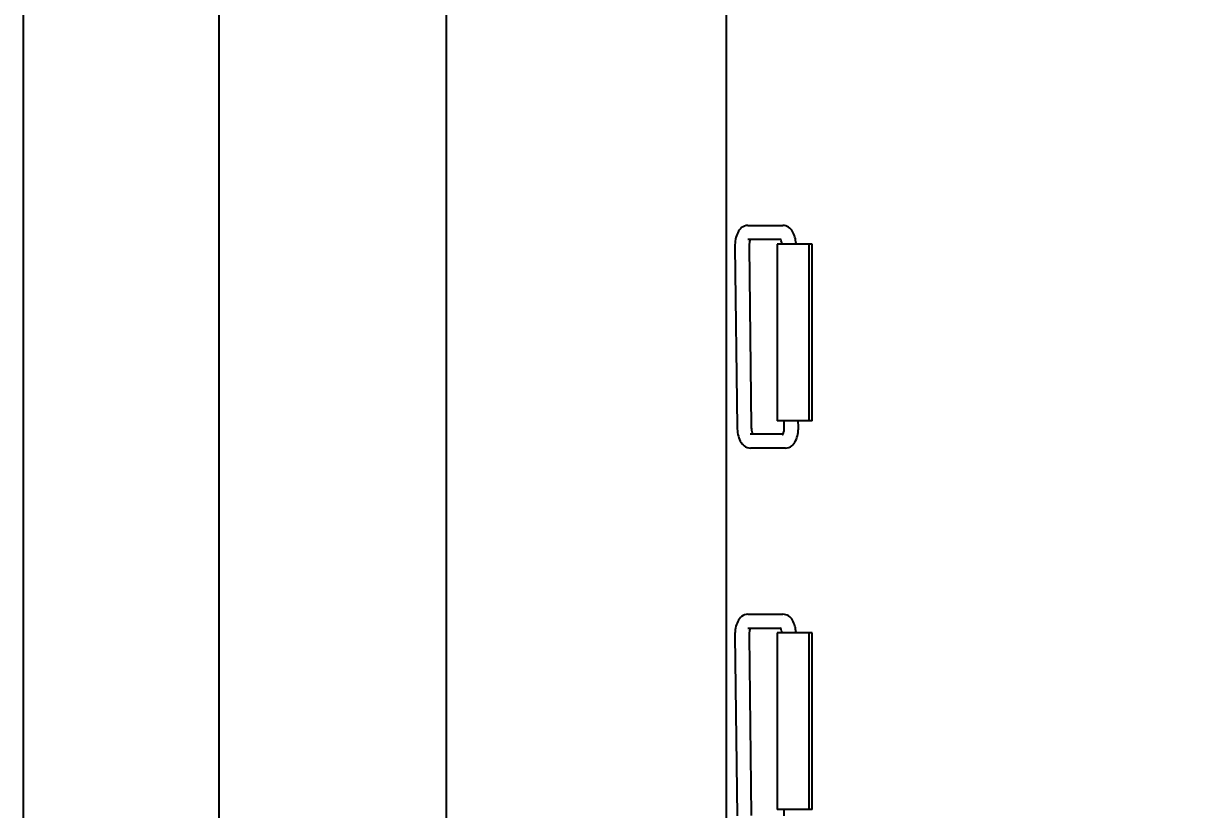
# Model space of a CAD drawing. Header units: millimetres. Extents: x 6781 to 13993, y -7973 to 4183.
# Drawn here: x 6781 to 7444, y -6490 to -6045 of the extents above; entities that cross this region are included whole.
import ezdxf

# ---------------------------------------------------------------- set-up
doc = ezdxf.new("R2010")
doc.units = ezdxf.units.MM
doc.header["$LTSCALE"] = 307.34
doc.header["$PDMODE"] = 3
doc.header["$PDSIZE"] = 8
doc.layers.get('0').update_dxf_attribs({"linetype": 'CONTINUOUS'})
doc.layers.get('Defpoints').update_dxf_attribs({"linetype": 'CONTINUOUS'})
doc.styles.get("Standard").update_dxf_attribs({"font": 'calibri.ttf'})
doc.dimstyles.new('DIMSTYLE_1', dxfattribs={"dimtxt": 40, "dimasz": 35, "dimexe": 1.5, "dimexo": 1, "dimgap": 1, "dimtad": 1, "dimdsep": 46, "dimtxsty": 'Standard', "dimblk": '_FILLED', "dimblk1": '_FILLED', "dimblk2": '_FILLED', "dimcen": 0.09, "dimazin": 2, "dimtp": 0.01, "dimtm": 0.01, "dimtfac": 1, "dimtofl": 0, "dimtmove": 0, "dimatfit": 3, "dimldrblk": '_FILLED', "dimfxl": 1, "dimtolj": 1, "dimarcsym": 0})

# ---------------------------------------------------------------- blocks, each defined once
blk = doc.blocks.new('_FILLED')
at = {"color": 0, "linetype": 'ByBlock'}
blk.add_solid([(0, 0), (-1, 0.214), (-1, -0.214)], dxfattribs=at)
blk = doc.blocks.new('*D1027')
at = {"color": 0, "linetype": 'Continuous', "lineweight": -2}
for p, q in [((7442.53, -4935.46), (7018.96, -4935.46)), ((7020.46, -6715.39), (7020.46, -4970.46)), ((6892.82, -6750.39), (7021.96, -6750.39))]:
    blk.add_line(p, q, dxfattribs=at)
at = {"layer": 'Defpoints', "color": 0}
for p in [(7020.46, -4935.46), (7443.53, -4935.46), (6891.82, -6750.39)]:
    blk.add_point(p, dxfattribs=at)
at = {"color": 0, "linetype": 'ByBlock', "lineweight": -2, "xscale": 35, "yscale": 35, "zscale": 35}
for p, rotation in [((7020.46, -4935.46), 90.00000000000004), ((7020.46, -6750.39), 270)]:
    blk.add_blockref('_FILLED', p, dxfattribs=dict(at, rotation=rotation))
at = {"color": 0, "insert": (6966.13, -5716.91), "char_height": 40, "attachment_point": 2, "rotation": 90, "line_spacing_factor": 0.9}
blk.add_mtext('\\A1;G', dxfattribs=at)

msp = doc.modelspace()

# ---------------------------------------------------------------- linework, layer by layer
msp.add_line((6780.95812, -7972.78928), (6780.95812, -3769.66254))
at = {"color": 0, "linetype": 'Continuous'}
for p, q in [((6891.81696, -6750.39485), (6891.81696, -4350.39485)), ((7178.95772, -5947.39485), (7178.95772, -6656.39485)), ((7191.09961, -6159.35038), (7210.99584, -6159.35038)), ((7209.80258, -6167.34967), (7191.19601, -6167.34967)), ((7183.8579, -6171.39751), (7185.08691, -6273.38849)), ((7191.85732, -6171.30112), (7193.08633, -6273.2921)), ((7227.62201, -6169.89485), (7207.8035, -6169.89485)), ((7207.8035, -6169.89485), (7207.8035, -6269.89485)), ((7225.8636, -6269.89485), (7225.8636, -6169.89485)), ((7227.62201, -6269.89485), (7227.62201, -6169.89485)), ((7227.62201, -6269.89485), (7207.8035, -6269.89485)), ((7211.75632, -6273.38849), (7211.71422, -6269.89485)), ((7219.75574, -6273.2921), (7219.71489, -6269.90211)), ((7192.52141, -6277.33994), (7211.16475, -6277.33994)), ((7212.51403, -6285.33923), (7192.6178, -6285.33923)), ((7191.09961, -6379.35038), (7210.99584, -6379.35038)), ((7183.8579, -6391.39751), (7185.08691, -6493.38849)), ((7209.80258, -6387.34967), (7191.19601, -6387.34967)), ((7191.85732, -6391.30112), (7193.08633, -6493.2921)), ((7227.62201, -6389.89485), (7207.8035, -6389.89485)), ((7207.8035, -6389.89485), (7207.8035, -6489.89485)), ((7225.8636, -6489.89485), (7225.8636, -6389.89485)), ((7227.62201, -6489.89485), (7227.62201, -6389.89485)), ((7227.62201, -6489.89485), (7207.8035, -6489.89485)), ((7211.75632, -6493.38849), (7211.71422, -6489.89485))]:
    msp.add_line(p, q, dxfattribs=at)
for centre in [(7196.08261, -6171.55737), (7196.08261, -6391.55737)]:
    msp.add_arc(centre, 22.44512, 4.55342795, 4.99779759, dxfattribs=at)
for points, knots in [([(7191.07212, -6159.35054), (7189.85037, -6159.36733), (7187.39134, -6160.32206), (7185.16965, -6163.45173), (7184.05587, -6167.24778), (7183.84078, -6169.97629), (7183.8579, -6171.39751)], [0, 0, 0, 0, 0.237652265, 0.471392482, 0.723553925, 1, 1, 1, 1]), ([(7218.44239, -6169.60201), (7218.23449, -6167.2248), (7217.45459, -6163.66255), (7214.39024, -6160.09039), (7212.15309, -6159.35002), (7211.04404, -6159.35002)], [0, 0, 0, 0, 0.521016565, 0.75785016, 1, 1, 1, 1]), ([(7192.29826, -6167.73256), (7192.22322, -6167.97878), (7191.93758, -6169.14683), (7191.84595, -6170.35752), (7191.85732, -6171.30112)], [0, 0, 0, 0, 0.214310238, 1, 1, 1, 1]), ([(7192.45769, -6167.27369), (7192.42964, -6167.34472), (7192.37342, -6167.49666), (7192.32321, -6167.65069), (7192.29826, -6167.73256)], [0, 0, 0, 0, 0.47152993, 1, 1, 1, 1]), ([(7209.79028, -6167.27099), (7209.74649, -6167.1714), (7209.67475, -6167.01878), (7209.58667, -6166.87465), (7209.55134, -6166.82664)], [0, 0, 0, 0, 0.646012672, 1, 1, 1, 1]), ([(7210.35068, -6169.31016), (7210.3175, -6169.10594), (7210.18604, -6168.41289), (7209.9911, -6167.72778), (7209.79028, -6167.27099)], [0, 0, 0, 0, 0.293104246, 1, 1, 1, 1]), ([(7210.42859, -6169.86782), (7210.41748, -6169.77368), (7210.39354, -6169.5875), (7210.36558, -6169.40188), (7210.35068, -6169.31016)], [0, 0, 0, 0, 0.504978721, 1, 1, 1, 1]), ([(7185.08691, -6273.38849), (7185.10409, -6274.81385), (7185.38627, -6277.5459), (7186.59169, -6281.32464), (7188.87215, -6284.41885), (7191.34636, -6285.33959), (7192.56961, -6285.33959)], [0, 0, 0, 0, 0.276568453, 0.529133872, 0.76266451, 1, 1, 1, 1]), ([(7193.08633, -6273.2921), (7193.09122, -6273.69802), (7193.17038, -6275.09422), (7193.42265, -6276.50717), (7193.82336, -6277.41862)], [0, 0, 0, 0, 0.28963267, 1, 1, 1, 1]), ([(7211.31539, -6276.95705), (7211.39042, -6276.71083), (7211.67606, -6275.54278), (7211.76769, -6274.33209), (7211.75632, -6273.38849)], [0, 0, 0, 0, 0.214310238, 1, 1, 1, 1]), ([(7212.54152, -6285.33907), (7213.76328, -6285.32228), (7216.2223, -6284.36755), (7218.44399, -6281.23788), (7219.55777, -6277.44183), (7219.77287, -6274.71332), (7219.75574, -6273.2921)], [0, 0, 0, 0, 0.237652265, 0.471392482, 0.723553925, 1, 1, 1, 1]), ([(7210.98421, -6277.85087), (7210.96589, -6277.86667), (7210.76117, -6278.00493), (7211.09114, -6277.58002), (7211.15595, -6277.41592)], [0, 0, 0, 0, 0.12058887, 1, 1, 1, 1]), ([(7211.15595, -6277.41592), (7211.184, -6277.34489), (7211.24022, -6277.19295), (7211.29044, -6277.03892), (7211.31539, -6276.95705)], [0, 0, 0, 0, 0.471529929, 1, 1, 1, 1]), ([(7191.07212, -6379.35054), (7189.85037, -6379.36733), (7187.39134, -6380.32206), (7185.16965, -6383.45173), (7184.05587, -6387.24778), (7183.84078, -6389.97629), (7183.8579, -6391.39751)], [0, 0, 0, 0, 0.237652265, 0.471392482, 0.723553925, 1, 1, 1, 1]), ([(7218.44239, -6389.60201), (7218.23449, -6387.2248), (7217.45459, -6383.66255), (7214.39024, -6380.09039), (7212.15309, -6379.35002), (7211.04404, -6379.35002)], [0, 0, 0, 0, 0.521016565, 0.75785016, 1, 1, 1, 1]), ([(7209.79028, -6387.27099), (7209.74649, -6387.1714), (7209.67475, -6387.01878), (7209.58667, -6386.87465), (7209.55134, -6386.82664)], [0, 0, 0, 0, 0.646012672, 1, 1, 1, 1]), ([(7192.29826, -6387.73256), (7192.22322, -6387.97878), (7191.93758, -6389.14683), (7191.84595, -6390.35752), (7191.85732, -6391.30112)], [0, 0, 0, 0, 0.214310238, 1, 1, 1, 1]), ([(7192.45769, -6387.27369), (7192.42964, -6387.34472), (7192.37342, -6387.49666), (7192.32321, -6387.65069), (7192.29826, -6387.73256)], [0, 0, 0, 0, 0.47152993, 1, 1, 1, 1]), ([(7210.35068, -6389.31016), (7210.3175, -6389.10594), (7210.18604, -6388.41289), (7209.9911, -6387.72778), (7209.79028, -6387.27099)], [0, 0, 0, 0, 0.293104246, 1, 1, 1, 1]), ([(7210.42859, -6389.86782), (7210.41748, -6389.77368), (7210.39354, -6389.5875), (7210.36558, -6389.40188), (7210.35068, -6389.31016)], [0, 0, 0, 0, 0.504978721, 1, 1, 1, 1])]:
    msp.add_open_spline(points, degree=3, knots=knots, dxfattribs=at)

# ---------------------------------------------------------------- dimensions: what is measured, and where the dimension line sits
dim = msp.add_linear_dim(base=(7020.46197, -4935.45679), p1=(6891.81696, -6750.39485), p2=(7443.53124, -4935.45679), angle=90, text='G', dimstyle='DIMSTYLE_1', dxfattribs=at)
dim.commit()
dim.dimension.update_dxf_attribs({"geometry": '*D1027', "text_midpoint": (7020.46197, -5716.90513), "dimtype": 160})

doc.saveas('drawing.dxf')
